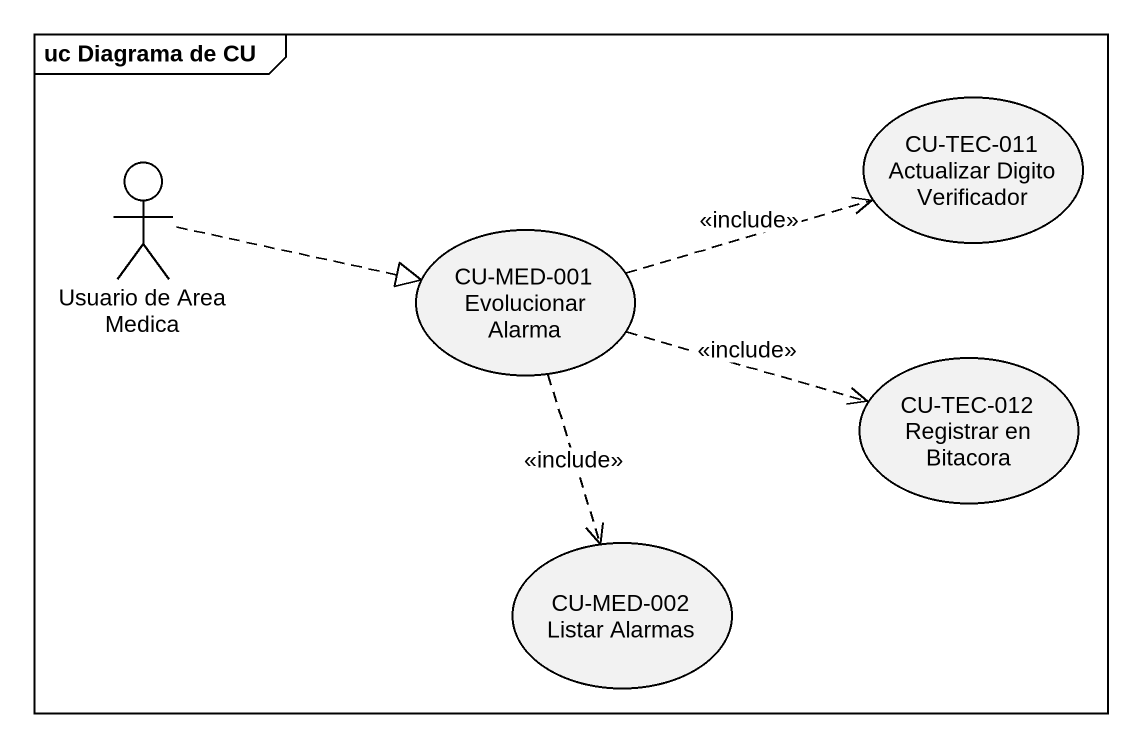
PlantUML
@startuml
mainframe uc Diagrama de CU
usecase "CU-TEC-011 Actualizar Digito Verificador" as CU_TEC_011_Actualizar
actor "Usuario de Area Medica" as Usuario_de_Area_Medica
usecase "CU-MED-001 Evolucionar Alarma" as CU_MED_001_Evolucionar
usecase "CU-TEC-012 Registrar en Bitacora" as CU_TEC_012_Registrar_en
usecase "CU-MED-002 Listar Alarmas" as CU_MED_002_Listar_Alarmas
Usuario_de_Area_Medica .right.|> CU_MED_001_Evolucionar
CU_MED_001_Evolucionar .right.> CU_TEC_011_Actualizar : <<include>>
CU_MED_001_Evolucionar .right.> CU_TEC_012_Registrar_en : <<include>>
CU_MED_001_Evolucionar ..> CU_MED_002_Listar_Alarmas : <<include>>
@enduml
